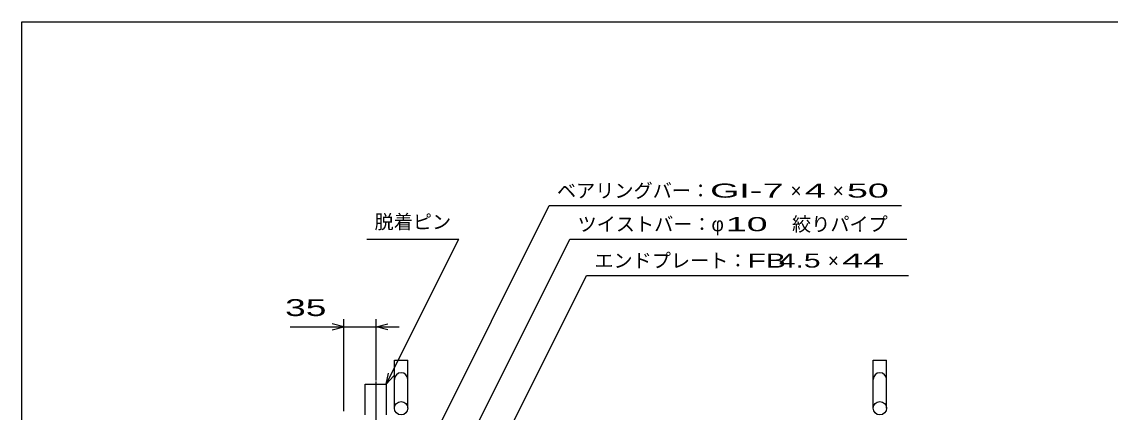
# Model space of a CAD drawing. Units: millimetres, scale not verified. Extents: x -1456 to 1389, y -1026 to 839.
# Drawn here: x -1379 to -242, y 431 to 839 of the extents above; entities that cross this region are included whole.
import ezdxf
from ezdxf.enums import TextEntityAlignment as Align

# ---------------------------------------------------------------- set-up
doc = ezdxf.new("R2010")
doc.units = ezdxf.units.MM
doc.header["$LTSCALE"] = 8
doc.linetypes.add('LONG_DASHED_DOTTED', pattern=[15.25, 12, -1.5, 0.25, -1.5])
for name, color, linetype, lineweight in [('0_2', 150, 'Continuous', 25), ('19', 6, 'Continuous', 25), ('22', 4, 'Continuous', 25)]:
    doc.layers.add(name, color=color, linetype=linetype, lineweight=lineweight)
doc.styles.add('ベクトル', font='')
doc.styles.get('ベクトル').set_extended_font_data('ベクトル')

msp = doc.modelspace()

# ---------------------------------------------------------------- linework, layer by layer
at = {"layer": '0_2'}
for p, q in [((-1379.2, -921.2), (-1379.2, 838.8)), ((-1379.2, 838.8), (1388.8, 838.8))]:
    msp.add_line(p, q, dxfattribs=at)
at = {"layer": '19'}
for p, q in [((-990, 435.5), (-990, 485.5)), ((-990, 485.5), (-976, 485.5)), ((-976, 435.5), (-976, 485.5)), ((-490, 435.5), (-490, 485.5)), ((-490, 485.5), (-476, 485.5)), ((-476, 435.5), (-476, 485.5)), ((-1020.5, 428.5), (-1020.5, 460.5)), ((-1020.5, 460.5), (-998.5, 460.5)), ((-998.5, 460.5), (-998.5, 428.5))]:
    msp.add_line(p, q, dxfattribs=at)
at = {"layer": '19', "linetype": 'LONG_DASHED_DOTTED'}
msp.add_line((-1009.5, 463.5), (-1009.5, 395.5), dxfattribs=at)
at = {"layer": '19'}
for centre in [(-983, 435.5), (-483, 435.5)]:
    msp.add_circle(centre, 7, dxfattribs=at)
for centre in [(-983, 465.5), (-483, 465.5)]:
    msp.add_arc(centre, 7, 0, 180, dxfattribs=at)
at = {"layer": '22'}
for p, q in [((-991, 321.5), (-828.25, 647)), ((-828.25, 647), (-460.25, 647)), ((-1018.75, 612), (-922.75, 612)), ((-998.5, 460.5), (-922.75, 612)), ((-927, 371.5), (-806.75, 612)), ((-806.75, 612), (-454.75, 612)), ((-867, 418.5), (-789.25, 574)), ((-789.25, 574), (-453.25, 574)), ((-1043, 520.5), (-1055, 523.7)), ((-1043, 432.5), (-1043, 528.5)), ((-1009, 464.496), (-1009, 528.5)), ((-1009, 520.5), (-997, 523.7)), ((-1099, 520.5), (-1043, 520.5)), ((-1055, 517.3), (-1043, 520.5)), ((-1043, 520.5), (-1009, 520.5)), ((-997, 517.3), (-1009, 520.5)), ((-1009, 520.5), (-985, 520.5)), ((-998.5, 460.5), (-996.1, 472.18)), ((-998.5, 460.5), (-990.5, 469.3))]:
    msp.add_line(p, q, dxfattribs=at)

# ---------------------------------------------------------------- texts
at = {"layer": '22', "color": 2, "style": 'ベクトル'}
for s, p in [('ベアリングバー：', (-820.25, 662.6)), ('×', (-576.25, 662.6)), ('×', (-532.25, 662.6)), ('脱着ピン', (-1010.75, 630)), ('ツイストバー：', (-798.75, 627.6)), ('絞りパイプ', (-574.75, 627.6)), ('φ', (-658.75, 627.6)), ('エンドプレート：', (-781.25, 589.6)), ('×', (-537.25, 589.6))]:
    msp.add_text(s, height=14.66, dxfattribs=at).set_placement(p, align=Align.MIDDLE_LEFT)
for s, height, width, p in [('GI-', 14.66, 2, (-660.25, 662.6)), (' 7 ', 14.66, 2, (-616.25, 662.6)), (' 4 ', 14.66, 2, (-572.25, 662.6)), (' 50 ', 14.66, 2, (-528.25, 662.6)), (' 10 ', 14.66, 2, (-654.75, 627.6)), ('FB', 14.66, 1.6, (-621.25, 589.6)), (' 4.5 ', 14.66, 1.6, (-597.25, 589.6)), (' 44 ', 14.66, 2, (-533.25, 589.6)), (' 35 ', 17.6, 1.65, (-1115, 540.5))]:
    msp.add_text(s, height=height, dxfattribs=dict(at, width=width)).set_placement(p, align=Align.MIDDLE_LEFT)

doc.saveas('drawing.dxf')
